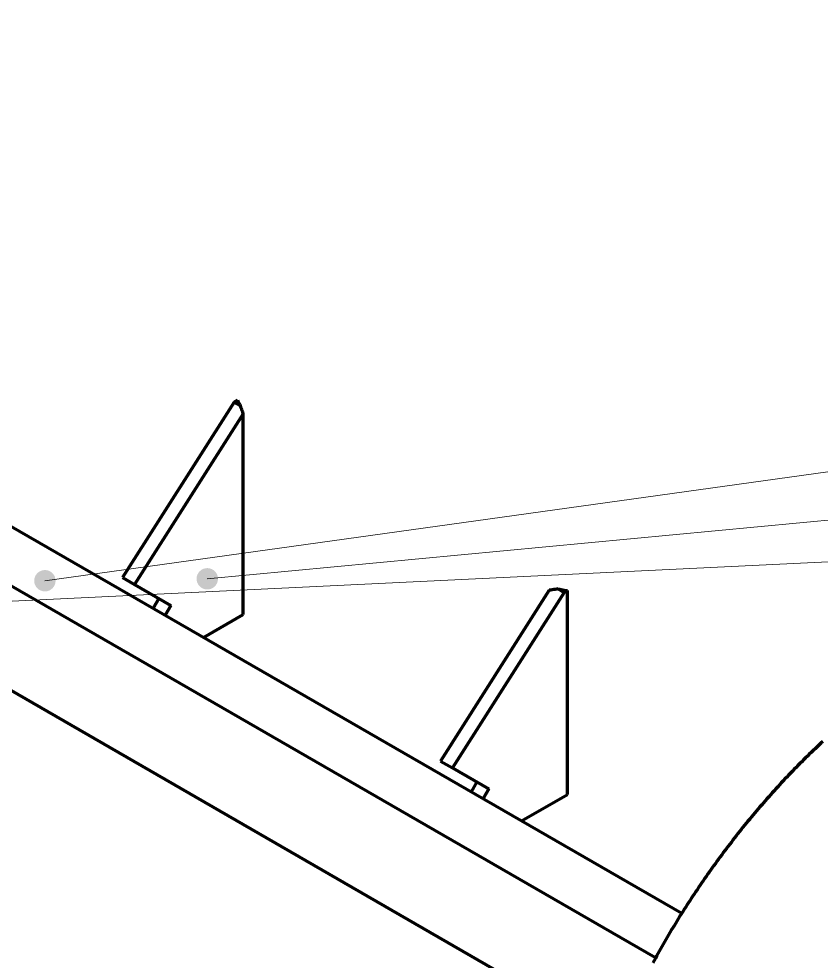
# Model space of a CAD drawing. Header units: millimetres. Extents: x 0 to 841, y 0 to 594.
# Drawn here: x 388.6 to 433.6, y 183 to 235.8 of the extents above; entities that cross this region are included whole.
import ezdxf

# ---------------------------------------------------------------- set-up
doc = ezdxf.new("R2010")
doc.units = ezdxf.units.MM
doc.layers.add('01-VISIBLE', color=7, linetype='CONTINUOUS', lineweight=70)
doc.layers.add('08-FINA', color=5, linetype='CONTINUOUS', lineweight=18)

msp = doc.modelspace()

# ---------------------------------------------------------------- hatches: boundary and pattern name
at = {"layer": '08-FINA'}
h = msp.add_hatch(color=7, dxfattribs=at)
h.dxf.hatch_style = 1
edge = h.paths.add_edge_path()
edge.add_arc((390.106, 204.33), 0.6, 0, 360)
h = msp.add_hatch(color=7, dxfattribs=at)
h.dxf.hatch_style = 1
edge = h.paths.add_edge_path()
edge.add_arc((399.207, 204.438), 0.6, 0, 360)

# ---------------------------------------------------------------- linework, layer by layer
at = {"layer": '01-VISIBLE'}
for p, q in [((375.991, 214.435), (425.799, 185.679)), ((400.722, 214.35), (394.46, 204.505)), ((400.898, 214.452), (400.722, 214.35)), ((400.722, 214.35), (401.058, 214.156)), ((401.226, 213.699), (395.132, 204.117)), ((401.226, 202.435), (401.226, 213.699)), ((376.621, 210.741), (424.334, 183.194)), ((374.081, 206.341), (422.095, 178.62)), ((394.46, 204.505), (395.132, 204.117)), ((395.132, 204.117), (397.161, 202.946)), ((418.373, 203.799), (412.279, 194.217)), ((419.213, 203.675), (412.951, 193.83)), ((418.877, 203.869), (419.213, 203.675)), ((419.389, 203.776), (419.213, 203.675)), ((419.389, 192.345), (419.389, 203.776)), ((396.489, 203.334), (396.172, 202.784)), ((397.161, 202.946), (396.844, 202.396)), ((399.001, 201.15), (401.226, 202.435)), ((412.279, 194.217), (412.951, 193.83)), ((412.951, 193.83), (414.98, 192.658)), ((414.308, 193.046), (413.991, 192.496)), ((414.98, 192.658), (414.663, 192.108)), ((416.82, 190.862), (419.389, 192.345))]:
    msp.add_line(p, q, dxfattribs=at)
for points in [[(400.898, 214.452), (400.924, 214.402), (400.95, 214.353), (400.977, 214.304), (401.003, 214.255), (401.03, 214.205), (401.058, 214.156)], [(401.226, 213.699), (401.197, 213.775), (401.168, 213.851), (401.14, 213.927), (401.112, 214.003), (401.085, 214.08), (401.058, 214.156)], [(418.877, 203.869), (418.793, 203.856), (418.709, 203.844), (418.625, 203.832), (418.541, 203.821), (418.457, 203.809), (418.373, 203.799)], [(418.877, 203.869), (418.962, 203.853), (419.047, 203.837), (419.133, 203.822), (419.218, 203.806), (419.303, 203.791), (419.389, 203.776)], [(433.711, 195.321), (433.602, 195.219), (433.492, 195.116), (433.383, 195.014), (433.275, 194.911), (433.166, 194.807), (433.058, 194.704), (432.951, 194.599), (432.844, 194.495), (432.737, 194.39), (432.631, 194.285), (432.525, 194.179), (432.419, 194.073), (432.314, 193.967), (432.209, 193.86), (432.104, 193.753), (432, 193.645), (431.896, 193.537), (431.792, 193.429), (431.689, 193.321), (431.587, 193.212), (431.484, 193.102), (431.382, 192.993), (431.281, 192.883), (431.179, 192.773), (431.078, 192.662), (430.978, 192.551), (430.878, 192.44), (430.778, 192.328), (430.678, 192.217), (430.579, 192.104), (430.48, 191.992), (430.382, 191.879), (430.284, 191.766), (430.186, 191.652), (430.089, 191.539), (429.992, 191.424), (429.896, 191.31), (429.799, 191.195), (429.703, 191.08), (429.608, 190.965), (429.513, 190.849), (429.418, 190.734), (429.324, 190.617), (429.23, 190.501), (429.136, 190.384), (429.043, 190.267), (428.95, 190.15), (428.857, 190.032), (428.765, 189.914), (428.673, 189.796), (428.581, 189.677), (428.49, 189.559), (428.399, 189.44), (428.309, 189.32), (428.219, 189.201), (428.129, 189.081), (428.04, 188.961), (427.951, 188.841), (427.862, 188.72), (427.774, 188.599), (427.686, 188.478), (427.598, 188.356), (427.511, 188.235), (427.424, 188.113), (427.338, 187.991), (427.251, 187.868), (427.166, 187.745), (427.08, 187.622), (426.995, 187.499), (426.91, 187.376), (426.826, 187.252), (426.742, 187.128), (426.659, 187.004), (426.575, 186.879), (426.492, 186.755), (426.41, 186.63), (426.328, 186.505), (426.246, 186.379), (426.165, 186.254), (426.084, 186.128), (426.003, 186.002), (425.923, 185.875), (425.843, 185.749), (425.763, 185.622), (425.684, 185.495), (425.605, 185.368), (425.526, 185.24), (425.448, 185.112), (425.371, 184.984), (425.293, 184.856), (425.216, 184.728), (425.14, 184.599), (425.063, 184.47), (424.987, 184.341), (424.912, 184.212), (424.837, 184.083), (424.762, 183.953), (424.688, 183.823), (424.614, 183.693), (424.54, 183.563), (424.467, 183.432), (424.394, 183.301), (424.321, 183.17), (424.249, 183.039), (424.177, 182.908)]]:
    msp.add_lwpolyline(points, dxfattribs=at)
at = {"layer": '08-FINA'}
for p, q in [((616.543, 235.842), (390.106, 204.33)), ((616.52, 225.037), (399.207, 204.438)), ((616.505, 214.244), (384.728, 203.01))]:
    msp.add_line(p, q, dxfattribs=at)

doc.saveas('drawing.dxf')
